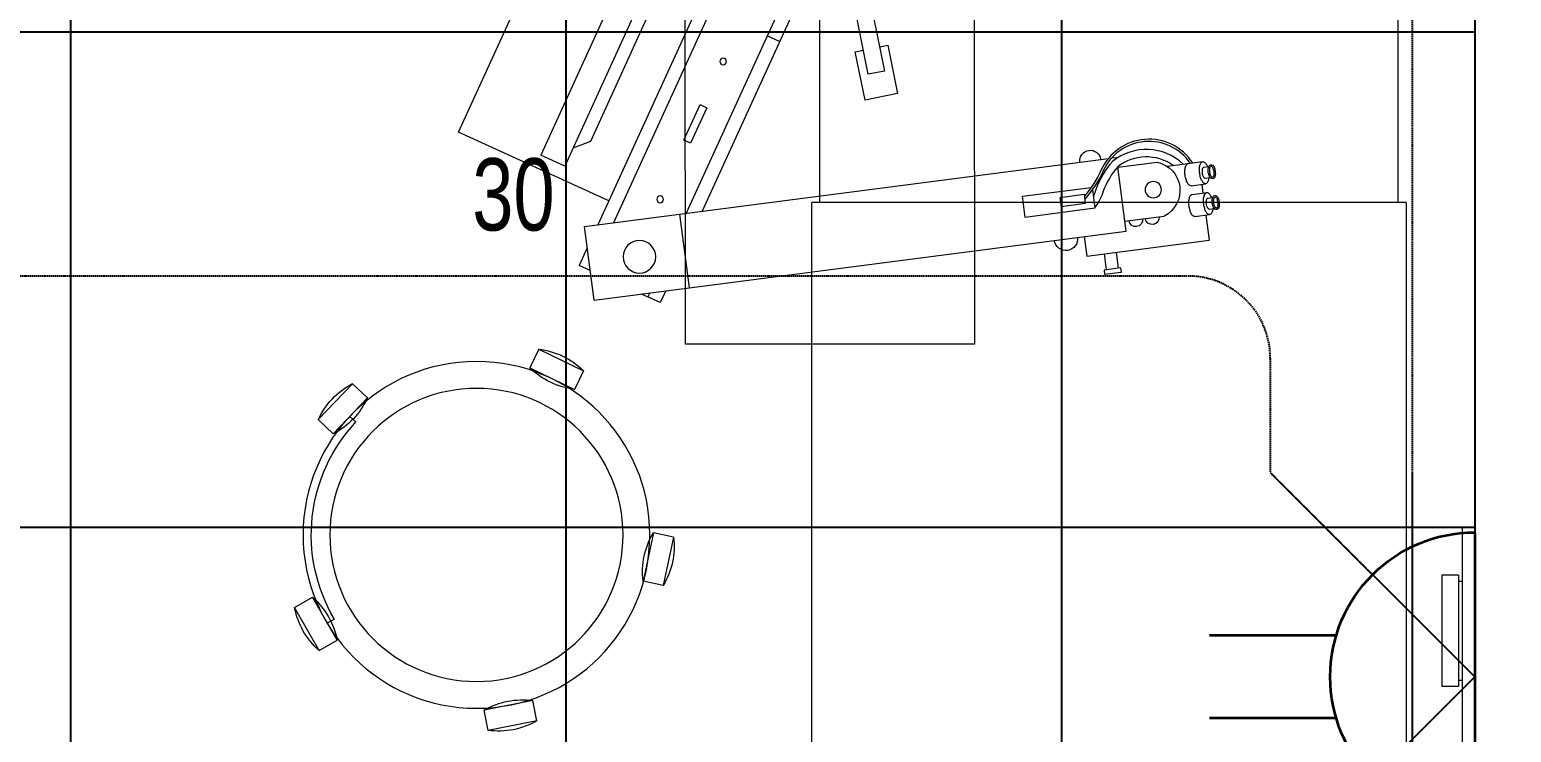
# Model space of a CAD drawing. Extents: x -12260 to 57327, y -29287 to 19916.
# Drawn here: x 27626 to 29420, y -5859 to -5007 of the extents above; entities that cross this region are included whole.
import ezdxf
from ezdxf.enums import TextEntityAlignment as Align

# ---------------------------------------------------------------- set-up
doc = ezdxf.new("R2010")
doc.units = 0
doc.header["$LTSCALE"] = 0.25
for name, pattern in [('01-First Floor-FUR$0$HIDDEN', [9.525, 6.35, -3.175]), ('DASHDOT', [25.4, 12.7, -6.35, 0, -6.35]), ('HIDDEN', [9.525, 6.35, -3.175])]:
    doc.linetypes.add(name, pattern=pattern)
for name, color, linetype, lineweight in [('01-First Floor-FUR$0$72_EGR_EQP_TAG', 142, 'Continuous', 5), ('01-First Floor-FUR$0$LOADING', 253, 'Continuous', 5), ('01-First Floor-FUR$0$Walls', 251, 'Continuous', 5), ('E-LITE-CLNG-CNDT', 6, 'DASHDOT', 35), ('E-LITE-EXIT-NUMB', 6, 'Continuous', 25), ('E-POWR-FLOR-CNDT', 6, 'HIDDEN', 25), ('E-POWR-WALL @ 100', 4, 'Continuous', 35)]:
    doc.layers.add(name, color=color, linetype=linetype, lineweight=lineweight)
doc.layers.add('01-First Floor-FUR$0$FALSE CEILING', color=251, linetype='Continuous')
doc.styles.add('01-First Floor-FUR$0$X3G_ENTITY_257CFD', font='swisscl.ttf', dxfattribs={"height": 200})
doc.styles.add('DC_SIMPLEX', font='SIMPLEX.shx', dxfattribs={"width": 0.7})

# ---------------------------------------------------------------- blocks, each defined once
blk = doc.blocks.new('01-First Floor-FUR$0$ME19011A-P')
for p, q in [((-0.425, 0), (0.425, 0)), ((-0.425, 0), (-0.425, -0.015)), ((0.425, 0), (0.425, -0.015)), ((-0.425, -0.015), (0.425, -0.015)), ((-0.36, -0.015), (-0.36, -0.0198)), ((-0.24, -0.015), (-0.24, -0.0198)), ((-0.15, -0.015), (-0.15, -0.04)), ((0, -0.015), (0, -0.04)), ((0.1, -0.015), (0.1, -0.045)), ((0.2, -0.045), (0.2, -0.015)), ((0.2818, -0.015), (0.2484, -0.015)), ((0.2484, -0.0243), (0.2484, -0.015)), ((0.2818, -0.0243), (0.2818, -0.015)), ((0.3211, -0.015), (0.2877, -0.015)), ((0.2877, -0.015), (0.2877, -0.0531)), ((0.3211, -0.0531), (0.3211, -0.015)), ((0.3623, -0.015), (0.3289, -0.015)), ((0.3289, -0.015), (0.3289, -0.0531)), ((0.3623, -0.0531), (0.3623, -0.015)), ((0.3682, -0.0243), (0.3682, -0.015)), ((0.3682, -0.015), (0.4016, -0.015)), ((0.4016, -0.0243), (0.4016, -0.015)), ((-0.3675, -0.0198), (-0.2325, -0.0198)), ((-0.3675, -0.0198), (-0.3675, -0.0399)), ((-0.2325, -0.0198), (-0.2325, -0.0399)), ((-0.15, -0.025), (0, -0.025)), ((-0.0402, -0.0312), (-0.0496, -0.0337)), ((-0.0376, -0.0409), (-0.0402, -0.0312)), ((0.1, -0.035), (0.2, -0.035)), ((0.2818, -0.0243), (0.2484, -0.0243)), ((0.3211, -0.0243), (0.2877, -0.0243)), ((0.3623, -0.0243), (0.3289, -0.0243)), ((0.3682, -0.0243), (0.4016, -0.0243)), ((-0.3675, -0.0399), (-0.2325, -0.0399)), ((-0.15, -0.04), (-0.1187, -0.04)), ((-0.0887, -0.04), (-0.0637, -0.04)), ((-0.0606, -0.0371), (-0.0787, -0.0432)), ((-0.0787, -0.0432), (-0.077, -0.0497)), ((-0.0582, -0.046), (-0.077, -0.0497)), ((-0.047, -0.0434), (-0.0376, -0.0409)), ((-0.0379, -0.04), (0, -0.04)), ((0.1, -0.045), (0.2, -0.045)), ((0.2877, -0.0531), (0.3211, -0.0531)), ((0.3289, -0.0531), (0.3623, -0.0531))]:
    blk.add_line(p, q)
at = {"color": 8, "const_width": 0.000601}
for points in [[(0.3044, -0.0531, -0.184574), (0.2977, -0.0636, -1.44364), (0.2961, -0.0581, -0.837915), (0.2969, -0.0664, -0.30536), (0.2839, -0.062, -1.584726), (0.2894, -0.0609, -0.253153), (0.2827, -0.0684, -0.874198), (0.2775, -0.0585, -0.915253), (0.2791, -0.0658, -0.223821), (0.2683, -0.0644, -1.703343), (0.272, -0.0597, -0.588962), (0.2621, -0.068, -0.717795), (0.2625, -0.0581, -0.983104), (0.2645, -0.0644, -0.326362), (0.2534, -0.0609, -0.758716), (0.2609, -0.0514, -0.906186), (0.2593, -0.0565, -0.189488), (0.2526, -0.0522, -0.7948), (0.2613, -0.0423, -1.223996), (0.2574, -0.047, -0.072149), (0.2534, -0.0403, -0.645886), (0.2609, -0.0324, -1.366917), (0.2574, -0.0371, -0.078415), (0.2542, -0.0308, -0.723006), (0.2613, -0.0256, -1.105484), (0.2582, -0.0292, -0.221197), (0.2566, -0.0243, -0.221197)], [(0.3456, -0.0531, 0.184574), (0.3523, -0.0636, 1.44364), (0.3539, -0.0581, 0.837915), (0.3531, -0.0664, 0.30536), (0.3661, -0.062, 1.584726), (0.3606, -0.0609, 0.253153), (0.3673, -0.0684, 0.874198), (0.3725, -0.0585, 0.915253), (0.3709, -0.0658, 0.223821), (0.3817, -0.0644, 1.703343), (0.378, -0.0597, 0.588962), (0.3879, -0.068, 0.717795), (0.3875, -0.0581, 0.983104), (0.3855, -0.0644, 0.326362), (0.3966, -0.0609, 0.758716), (0.3891, -0.0514, 0.906186), (0.3907, -0.0565, 0.189488), (0.3974, -0.0522, 0.7948), (0.3887, -0.0423, 1.223996), (0.3926, -0.047, 0.072149), (0.3966, -0.0403, 0.645886), (0.3891, -0.0324, 1.366917), (0.3926, -0.0371, 0.078415), (0.3958, -0.0308, 0.723006), (0.3887, -0.0256, 1.105484), (0.3918, -0.0292, 0.221197), (0.3934, -0.0243, 0.221197)]]:
    blk.add_lwpolyline(points, format="xyb", dxfattribs=at)
blk.add_lwpolyline([(-0.1187, -0.0482), (-0.0887, -0.0482), (-0.0887, -0.0382), (-0.1187, -0.0382)], close=True)
blk.add_circle((-0.0537, -0.04), 0.0075)
for centre, radius, start, end in [((-0.1037, -0.04), 0.01, 10.4593, 169.5407), ((-0.1037, -0.04), 0.0075, 14.0075, 165.9925), ((-0.0537, -0.04), 0.01, 45, 180)]:
    blk.add_arc(centre, radius, start, end)
blk = doc.blocks.new('01-First Floor-FUR$0$M.44.57.64')
at = {"layer": '01-First Floor-FUR$0$LOADING', "xscale": 1000.000000000002, "yscale": 1000.000000000002, "zscale": 1000.000000000002, "rotation": 225.9999036123427}
blk.add_blockref('01-First Floor-FUR$0$ME19011A-P', (-80806.9, 16720.7), dxfattribs=at)
blk = doc.blocks.new('01-First Floor-FUR$0$HF10037B-P')
at = {"layer": '01-First Floor-FUR$0$LOADING'}
for p, q in [((0.2459, 0.134), (0.1859, 0.134)), ((0.1859, 0.134), (0.1859, 0.109)), ((0.2459, 0.134), (0.2459, 0.109)), ((0.2459, 0.109), (0.1859, 0.109)), ((0, 0), (-0.0142, -0.0583)), ((0, 0), (0.0243, -0.0059)), ((0.0243, -0.0059), (0.01, -0.0642)), ((0.4071, -0.0094), (0.431, -0.0018)), ((0.4071, -0.0094), (0.4255, -0.0665)), ((0.431, -0.0018), (0.4493, -0.0589)), ((0.4069, -0.0417), (0.4165, -0.0387)), ((-0.0142, -0.0583), (0.01, -0.0642)), ((0.4255, -0.0665), (0.4493, -0.0589)), ((0.0524, -0.2725), (0.0674, -0.2525)), ((0.0674, -0.2525), (0.1154, -0.2885)), ((0.3125, -0.2897), (0.362, -0.2558)), ((0.3267, -0.268), (0.3323, -0.2763)), ((0.3761, -0.2764), (0.362, -0.2558)), ((0.0524, -0.2725), (0.1004, -0.3085)), ((0.3266, -0.3103), (0.3761, -0.2764)), ((0.1004, -0.3085), (0.1154, -0.2885)), ((0.3266, -0.3103), (0.3125, -0.2897))]:
    blk.add_line(p, q, dxfattribs=at)
for radius in [0.21, 0.1775]:
    blk.add_circle((0.2161, -0.1014), radius, dxfattribs=at)
for centre, radius, start, end in [((0.2159, 0.0465), 0.0925, 71.0754, 108.9246), ((0.2159, 0.1965), 0.0925, 251.0754, 288.9246), ((0.0779, -0.0499), 0.0925, 147.3419, 185.1912), ((-0.0678, -0.0143), 0.0925, 327.3419, 5.1912), ((0.4996, -0.0113), 0.0925, 178.8412, 216.6904), ((0.3568, -0.057), 0.0925, 358.8412, 36.6904), ((0.2161, -0.1014), 0.2, 303.6037, 17.3657), ((0.0389, -0.3404), 0.0925, 34.1875, 72.0368), ((0.3867, -0.3449), 0.0925, 105.5121, 143.3614), ((0.1289, -0.2205), 0.0925, 214.1875, 252.0368), ((0.3019, -0.2212), 0.0925, 285.5121, 323.3614)]:
    blk.add_arc(centre, radius, start, end, dxfattribs=at)
blk = doc.blocks.new('01-First Floor-FUR$0$HF13902-P')
at = {"color": 8, "linetype": '01-First Floor-FUR$0$HIDDEN'}
for p, q in [((-0.35, -0.6824), (-0.35, -1.1124)), ((0.35, -0.6824), (0.35, -1.1124))]:
    blk.add_line(p, q, dxfattribs=at)
at = {"linetype": 'Continuous'}
for points in [[(0.36, -0.5224), (0.36, -0.5224), (0.36, -0.5224), (0.36, -0.5224), (0.36, -0.5224), (0.36, -0.5224), (0.36, -0.5224), (0.36, -0.5224), (0.36, -0.5224), (0.36, -0.5224), (0.36, -0.5224), (0.36, -0.5224), (0.36, -0.5224), (0.36, -0.5224), (0.36, -0.5224), (0.36, -0.5224), (0.36, -0.5224), (0.36, -0.5224), (0.36, -0.5224), (0.36, -0.5224), (0.36, -0.5224), (0.36, -0.5224), (0.36, -0.5224), (0.36, -0.5224), (0.36, -0.5224), (0.36, -0.5224), (0.36, -0.5224), (0.36, -0.5224), (0.36, -0.5224), (0.36, -0.5224), (0.36, -0.5224), (0.36, -0.5224), (0.36, -0.5224), (0.36, -0.5224), (0.36, -0.5224), (0.36, -0.5224), (0.36, -0.5224), (0.36, -0.5224), (0.36, -0.5224), (0.36, -0.5224), (0.36, -0.5224), (0.36, -0.5224), (0.36, -0.5224), (0.36, -0.5224), (0.36, -0.5224), (0.36, -0.5224), (0.36, -0.5224), (0.36, -0.5224), (0.36, -0.5224), (0.36, -0.5224), (0.36, -0.5224), (0.36, -0.5224), (0.36, -0.5224), (0.36, -0.5224), (0.36, -0.5224), (0.36, -0.5224), (0.36, -0.5224), (0.36, -0.5224), (0.36, -0.5224), (0.36, -0.5224), (0.36, -0.5224), (0.36, -0.5224), (0.36, -0.5224), (0.36, -0.5224), (0.36, -0.5224), (0.36, -0.5224), (0.36, -0.5224), (0.36, -0.5224), (0.36, -0.5224), (0.36, -0.5224), (0.36, -0.5224), (0.36, -0.5224), (0.36, -0.5224), (0.36, -0.5224), (0.36, -0.5224), (0.36, -0.5224), (0.36, -0.5224), (0.36, -0.5224), (0.36, -0.5224), (0.36, -0.5224), (0.36, -0.5224), (0.36, -0.5224), (0.36, -0.5224), (0.36, -0.5224), (0.36, -0.5224), (0.36, -0.5224), (0.36, -0.5224), (0.36, -0.5224), (0.36, -0.5224), (0.36, -0.5224), (0.36, -0.5224), (0.36, -0.5224), (0.36, -0.5224), (0.36, -0.5224), (0.36, -0.5224), (0.36, -0.5224), (0.36, -0.5224), (0.36, -0.5224), (0.36, -0.5224), (0.36, -0.5224), (0.36, -0.5224), (0.36, -0.5224), (0.36, -0.5224), (0.36, -0.5224), (0.36, -0.5224), (0.36, -0.5224), (0.36, -0.5224), (0.36, -0.5224), (0.36, -0.5224), (0.36, -0.5224), (0.36, -0.5224), (0.36, -0.5224), (0.36, -0.5224), (0.36, -0.5224), (0.36, -0.5224), (0.36, -0.5224), (0.36, -0.5224), (0.36, -0.5224), (0.36, -0.5224), (0.36, -0.5224), (0.36, -0.5224), (0.36, -0.5224), (0.36, -0.5224), (0.36, -0.5224), (0.36, -0.5224), (0.36, -0.5224), (0.36, -0.5224), (0.36, -0.5224), (0.36, -0.5224), (0.36, -0.5224), (0.36, -0.5224), (0.36, -0.5224), (0.36, -0.5224), (0.36, -0.5224), (0.36, -0.5224), (0.36, -0.5224), (0.36, -0.5224), (0.36, -0.5224), (0.36, -0.5224), (0.36, -0.5224), (0.36, -0.5224), (0.36, -0.5224), (0.36, -0.5224), (0.36, -0.5224), (0.36, -0.5224), (0.36, -0.5224), (0.36, -0.5224), (0.36, -0.5224), (0.36, -0.5224), (0.36, -0.5224), (0.36, -0.5224), (0.36, -0.5224), (0.36, -0.5224), (0.36, -0.5224), (0.36, -0.5224), (0.36, -0.5224), (0.36, -0.5224), (0.36, -0.5224), (0.36, -0.5224), (0.36, -0.5224), (0.36, -0.5224), (0.36, -0.5224), (0.36, -0.5224), (0.36, -0.5224), (0.36, -0.5224), (0.36, -0.5224), (0.36, -0.5224), (0.36, -0.5224), (0.36, -0.5224), (0.36, -0.5224), (0.36, -0.5224), (0.36, -0.5224), (0.36, -0.5224), (0.36, -0.5224), (0.36, -0.5224), (0.36, -0.5224), (0.36, -0.5224), (0.36, -0.5224), (0.36, -0.5224), (0.36, -0.5224), (0.36, -0.5224), (0.36, -0.5224), (0.36, -0.5224), (0.36, -0.5224), (0.36, -0.5224), (0.36, -0.5224), (0.36, -0.5224), (0.36, -0.5224), (0.36, -0.5224), (0.36, -0.5224), (0.36, -0.5224), (0.36, -0.5224), (0.36, -0.5224), (0.36, -0.5224), (0.36, -0.5224), (0.36, -0.5224), (0.36, -0.5224), (0.36, -0.5224), (0.36, -0.5224), (0.36, -0.5224), (0.36, -0.5224), (0.36, -0.5224), (0.36, -0.5224), (0.36, -0.5224), (0.36, -0.5224), (0.36, -0.5224), (0.36, -0.5224), (0.36, -0.5224), (0.36, -0.5224), (0.36, -0.5224), (0.36, -0.5224), (0.36, -0.5224), (0.36, -0.5224), (0.36, -0.5224), (0.36, -0.5224), (0.36, -0.5224), (0.36, -0.5224), (0.36, -0.5224), (0.36, -0.5224)], [(0.36, -0.5224), (0.36, -0.5224), (0.36, -0.5224), (0.36, -0.5224), (0.36, -0.5224), (0.36, -0.5224), (0.36, -0.5224), (0.36, -0.5224), (0.36, -0.5224), (0.36, -0.5224), (0.36, -0.5224), (0.36, -0.5224), (0.36, -0.5224), (0.36, -0.5224), (0.36, -0.5224), (0.36, -0.5224), (0.36, -0.5224), (0.36, -0.5224), (0.36, -0.5224), (0.36, -0.5224), (0.36, -0.5224), (0.36, -0.5224), (0.36, -0.5224), (0.36, -0.5224), (0.36, -0.5224), (0.36, -0.5224), (0.36, -0.5224), (0.36, -0.5224), (0.36, -0.5224), (0.36, -0.5224), (0.36, -0.5224), (0.36, -0.5224), (0.36, -0.5224), (0.36, -0.5224), (0.36, -0.5224), (0.36, -0.5224), (0.36, -0.5224), (0.36, -0.5224), (0.36, -0.5224), (0.36, -0.5224), (0.36, -0.5224), (0.36, -0.5224), (0.36, -0.5224), (0.36, -0.5224), (0.36, -0.5224), (0.36, -0.5224), (0.36, -0.5224), (0.36, -0.5224), (0.36, -0.5224), (0.36, -0.5224), (0.36, -0.5224), (0.36, -0.5224), (0.36, -0.5224), (0.36, -0.5224), (0.36, -0.5224), (0.36, -0.5224), (0.36, -0.5224), (0.36, -0.5224), (0.36, -0.5224), (0.36, -0.5224), (0.36, -0.5224), (0.36, -0.5224), (0.36, -0.5224), (0.36, -0.5224), (0.36, -0.5224), (0.36, -0.5224), (0.36, -0.5224), (0.36, -0.5224), (0.36, -0.5224), (0.36, -0.5224), (0.36, -0.5224), (0.36, -0.5224), (0.36, -0.5224), (0.36, -0.5224), (0.36, -0.5224), (0.36, -0.5224), (0.36, -0.5224), (0.36, -0.5224), (0.36, -0.5224), (0.36, -0.5224), (0.36, -0.5224), (0.36, -0.5224), (0.36, -0.5224), (0.36, -0.5224), (0.36, -0.5224), (0.36, -0.5224), (0.36, -0.5224), (0.36, -0.5224), (0.36, -0.5224), (0.36, -0.5224), (0.36, -0.5224), (0.36, -0.5224), (0.36, -0.5224), (0.36, -0.5224), (0.36, -0.5224), (0.36, -0.5224), (0.36, -0.5224), (0.36, -0.5224), (0.36, -0.5224), (0.36, -0.5224), (0.36, -0.5224), (0.36, -0.5224), (0.36, -0.5224), (0.36, -0.5224), (0.36, -0.5224), (0.36, -0.5224), (0.36, -0.5224), (0.36, -0.5224), (0.36, -0.5224), (0.36, -0.5224), (0.36, -0.5224), (0.36, -0.5224), (0.36, -0.5224), (0.36, -0.5224), (0.36, -0.5224), (0.36, -0.5224), (0.36, -0.5224), (0.36, -0.5224), (0.36, -0.5224), (0.36, -0.5224), (0.36, -0.5224), (0.36, -0.5224), (0.36, -0.5224), (0.36, -0.5224), (0.36, -0.5224), (0.36, -0.5224), (0.36, -0.5224), (0.36, -0.5224), (0.36, -0.5224), (0.36, -0.5224), (0.36, -0.5224), (0.36, -0.5224), (0.36, -0.5224), (0.36, -0.5224), (0.36, -0.5224), (0.36, -0.5224), (0.36, -0.5224), (0.36, -0.5224), (0.36, -0.5224), (0.36, -0.5224), (0.36, -0.5224), (0.36, -0.5224), (0.36, -0.5224), (0.36, -0.5224), (0.36, -0.5224), (0.36, -0.5224), (0.36, -0.5224), (0.36, -0.5224), (0.36, -0.5224), (0.36, -0.5224), (0.36, -0.5224), (0.36, -0.5224), (0.36, -0.5224), (0.36, -0.5224), (0.36, -0.5224), (0.36, -0.5224), (0.36, -0.5224), (0.36, -0.5224), (0.36, -0.5224), (0.36, -0.5224), (0.36, -0.5224), (0.36, -0.5224), (0.36, -0.5224), (0.36, -0.5224), (0.36, -0.5224), (0.36, -0.5224), (0.36, -0.5224), (0.36, -0.5224), (0.36, -0.5224), (0.36, -0.5224), (0.36, -0.5224), (0.36, -0.5224), (0.36, -0.5224), (0.36, -0.5224), (0.36, -0.5224), (0.36, -0.5224), (0.36, -0.5224), (0.36, -0.5224), (0.36, -0.5224), (0.36, -0.5224), (0.36, -0.5224), (0.36, -0.5224), (0.36, -0.5224), (0.36, -0.5224), (0.36, -0.5224), (0.36, -0.5224), (0.36, -0.5224), (0.36, -0.5224), (0.36, -0.5224), (0.36, -0.5224), (0.36, -0.5224), (0.36, -0.5224), (0.36, -0.5224), (0.36, -0.5224), (0.36, -0.5224), (0.36, -0.5224), (0.36, -0.5224), (0.36, -0.5224), (0.36, -0.5224), (0.36, -0.5224), (0.36, -0.5224), (0.36, -0.5224), (0.36, -0.5224), (0.36, -0.5224), (0.36, -0.5224), (0.36, -0.5224), (0.36, -0.5224), (0.36, -0.5224), (0.36, -0.5224), (0.36, -0.5224), (0.36, -0.5224), (0.36, -0.5224), (0.36, -0.5224), (0.36, -0.5224)], [(0.36, -0.5224), (0.36, -0.5224), (0.36, -0.5224), (0.36, -0.5224), (0.36, -0.5224), (0.36, -0.5224), (0.36, -0.5224), (0.36, -0.5224), (0.36, -0.5224), (0.36, -0.5224), (0.36, -0.5224), (0.36, -0.5224), (0.36, -0.5224), (0.36, -0.5224), (0.36, -0.5224), (0.36, -0.5224), (0.36, -0.5224), (0.36, -0.5224), (0.36, -0.5224), (0.36, -0.5224), (0.36, -0.5224), (0.36, -0.5224), (0.36, -0.5224), (0.36, -0.5224), (0.36, -0.5224), (0.36, -0.5224), (0.36, -0.5224), (0.36, -0.5224), (0.36, -0.5224), (0.36, -0.5224), (0.36, -0.5224), (0.36, -0.5224), (0.36, -0.5224), (0.36, -0.5224), (0.36, -0.5224), (0.36, -0.5224), (0.36, -0.5224), (0.36, -0.5224), (0.36, -0.5224), (0.36, -0.5224), (0.36, -0.5224), (0.36, -0.5224), (0.36, -0.5224), (0.36, -0.5224), (0.36, -0.5224), (0.36, -0.5224), (0.36, -0.5224), (0.36, -0.5224), (0.36, -0.5224), (0.36, -0.5224), (0.36, -0.5224), (0.36, -0.5224), (0.36, -0.5224), (0.36, -0.5224), (0.36, -0.5224), (0.36, -0.5224), (0.36, -0.5224), (0.36, -0.5224), (0.36, -0.5224), (0.36, -0.5224), (0.36, -0.5224), (0.36, -0.5224), (0.36, -0.5224), (0.36, -0.5224), (0.36, -0.5224), (0.36, -0.5224), (0.36, -0.5224), (0.36, -0.5224), (0.36, -0.5224), (0.36, -0.5224), (0.36, -0.5224), (0.36, -0.5224), (0.36, -0.5224), (0.36, -0.5224), (0.36, -0.5224), (0.36, -0.5224), (0.36, -0.5224), (0.36, -0.5224), (0.36, -0.5224), (0.36, -0.5224), (0.36, -0.5224), (0.36, -0.5224), (0.36, -0.5224), (0.36, -0.5224), (0.36, -0.5224), (0.36, -0.5224), (0.36, -0.5224), (0.36, -0.5224), (0.36, -0.5224), (0.36, -0.5224), (0.36, -0.5224), (0.36, -0.5224), (0.36, -0.5224), (0.36, -0.5224), (0.36, -0.5224), (0.36, -0.5224), (0.36, -0.5224), (0.36, -0.5224), (0.36, -0.5224), (0.36, -0.5224), (0.36, -0.5224), (0.36, -0.5224), (0.36, -0.5224), (0.36, -0.5224), (0.36, -0.5224), (0.36, -0.5224), (0.36, -0.5224), (0.36, -0.5224), (0.36, -0.5224), (0.36, -0.5224), (0.36, -0.5224), (0.36, -0.5224), (0.36, -0.5224), (0.36, -0.5224), (0.36, -0.5224), (0.36, -0.5224), (0.36, -0.5224), (0.36, -0.5224), (0.36, -0.5224), (0.36, -0.5224), (0.36, -0.5224), (0.36, -0.5224), (0.36, -0.5224), (0.36, -0.5224), (0.36, -0.5224), (0.36, -0.5224), (0.36, -0.5224), (0.36, -0.5224), (0.36, -0.5224), (0.36, -0.5224), (0.36, -0.5224), (0.36, -0.5224), (0.36, -0.5224), (0.36, -0.5224), (0.36, -0.5224), (0.36, -0.5224), (0.36, -0.5224), (0.36, -0.5224), (0.36, -0.5224), (0.36, -0.5224), (0.36, -0.5224), (0.36, -0.5224), (0.36, -0.5224), (0.36, -0.5224), (0.36, -0.5224), (0.36, -0.5224), (0.36, -0.5224), (0.36, -0.5224), (0.36, -0.5224), (0.36, -0.5224), (0.36, -0.5224), (0.36, -0.5224), (0.36, -0.5224), (0.36, -0.5224), (0.36, -0.5224), (0.36, -0.5224), (0.36, -0.5224), (0.36, -0.5224), (0.36, -0.5224), (0.36, -0.5224), (0.36, -0.5224), (0.36, -0.5224), (0.36, -0.5224), (0.36, -0.5224), (0.36, -0.5224), (0.36, -0.5224), (0.36, -0.5224), (0.36, -0.5224), (0.36, -0.5224), (0.36, -0.5224), (0.36, -0.5224), (0.36, -0.5224), (0.36, -0.5224), (0.36, -0.5224), (0.36, -0.5224), (0.36, -0.5224), (0.36, -0.5224), (0.36, -0.5224), (0.36, -0.5224), (0.36, -0.5224), (0.36, -0.5224), (0.36, -0.5224), (0.36, -0.5224), (0.36, -0.5224), (0.36, -0.5224), (0.36, -0.5224), (0.36, -0.5224), (0.36, -0.5224), (0.36, -0.5224), (0.36, -0.5224), (0.36, -0.5224), (0.36, -0.5224), (0.36, -0.5224), (0.36, -0.5224), (0.36, -0.5224), (0.36, -0.5224), (0.36, -0.5224), (0.36, -0.5224), (0.36, -0.5224), (0.36, -0.5224), (0.36, -0.5224), (0.36, -0.5224), (0.36, -0.5224), (0.36, -0.5224), (0.36, -0.5224), (0.36, -0.5224), (0.36, -0.5224), (0.36, -0.5224), (0.36, -0.5224), (0.36, -0.5224), (0.36, -0.5224), (0.36, -0.5224), (0.36, -0.5224), (0.36, -0.5224), (0.36, -0.5224), (0.36, -0.5224), (0.36, -0.5224), (0.36, -0.5224), (0.36, -0.5224), (0.36, -0.5224), (0.36, -0.5224), (0.36, -0.5224), (0.36, -0.5224), (0.36, -0.5224), (0.36, -0.5224), (0.36, -0.5224), (0.36, -0.5224), (0.36, -0.5224), (0.36, -0.5224), (0.36, -0.5224), (0.36, -0.5224), (0.36, -0.5224), (0.36, -0.5224), (0.36, -0.5224), (0.36, -0.5224), (0.36, -0.5224), (0.36, -0.5224), (0.36, -0.5224), (0.36, -0.5224), (0.36, -0.5224), (0.36, -0.5224), (0.36, -0.5224), (0.36, -0.5224), (0.36, -0.5224), (0.36, -0.5224), (0.36, -0.5224), (0.36, -0.5224), (0.36, -0.5224), (0.36, -0.5224), (0.36, -0.5224), (0.36, -0.5224), (0.36, -0.5224), (0.36, -0.5224), (0.36, -0.5224), (0.36, -0.5224), (0.36, -0.5224), (0.36, -0.5224), (0.36, -0.5224), (0.36, -0.5224), (0.36, -0.5224), (0.36, -0.5224), (0.36, -0.5224), (0.36, -0.5224), (0.36, -0.5224), (0.36, -0.5224), (0.36, -0.5224), (0.36, -0.5224), (0.36, -0.5224), (0.36, -0.5224), (0.36, -0.5224), (0.36, -0.5224), (0.36, -0.5224), (0.36, -0.5224), (0.36, -0.5224), (0.36, -0.5224), (0.36, -0.5224), (0.36, -0.5224)]]:
    blk.add_lwpolyline(points, close=True, dxfattribs=at)
for points in [[(0.36, -0.5224), (0.36, -0.5224), (0.36, -0.5224), (0.36, -0.5224), (0.36, -0.5224), (0.36, -0.5224), (0.36, -0.5224), (0.36, -0.5224)], [(0.36, -0.5224), (0.36, -0.5224), (0.36, -0.5224), (0.36, -0.5224), (0.36, -0.5224), (0.36, -0.5224), (0.36, -0.5224), (0.36, -0.5224), (0.36, -0.5224), (0.36, -0.5224), (0.36, -0.5224), (0.36, -0.5224), (0.36, -0.5224), (0.36, -0.5224), (0.36, -0.5224), (0.36, -0.5224), (0.36, -0.5224), (0.36, -0.5224), (0.36, -0.5224), (0.36, -0.5224), (0.36, -0.5224), (0.36, -0.5224), (0.36, -0.5224), (0.36, -0.5224), (0.36, -0.5224), (0.36, -0.5224), (0.36, -0.5224), (0.36, -0.5224), (0.36, -0.5224), (0.36, -0.5224), (0.36, -0.5224), (0.36, -0.5224), (0.36, -0.5224), (0.36, -0.5224), (0.36, -0.5224), (0.36, -0.5224), (0.36, -0.5224), (0.36, -0.5224), (0.36, -0.5224), (0.36, -0.5224), (0.36, -0.5224), (0.36, -0.5224), (0.36, -0.5224), (0.36, -0.5224), (0.36, -0.5224), (0.36, -0.5224), (0.36, -0.5224), (0.36, -0.5224), (0.36, -0.5224), (0.36, -0.5224), (0.36, -0.5224), (0.36, -0.5224), (0.36, -0.5224), (0.36, -0.5224), (0.36, -0.5224), (0.36, -0.5224), (0.36, -0.5224), (0.36, -0.5224), (0.36, -0.5224), (0.36, -0.5224), (0.36, -0.5224), (0.36, -0.5224), (0.36, -0.5224), (0.36, -0.5224), (0.36, -0.5224), (0.36, -0.5224), (0.36, -0.5224), (0.36, -0.5224), (0.36, -0.5224), (0.36, -0.5224), (0.36, -0.5224), (0.36, -0.5224), (0.36, -0.5224), (0.36, -0.5224), (0.36, -0.5224), (0.36, -0.5224), (0.36, -0.5224), (0.36, -0.5224), (0.36, -0.5224), (0.36, -0.5224), (0.36, -0.5224), (0.36, -0.5224), (0.36, -0.5224), (0.36, -0.5224), (0.36, -0.5224), (0.36, -0.5224), (0.36, -0.5224), (0.36, -0.5224), (0.36, -0.5224), (0.36, -0.5224), (0.36, -0.5224), (0.36, -0.5224), (0.36, -0.5224), (0.36, -0.5224), (0.36, -0.5224), (0.36, -0.5224), (0.36, -0.5224), (0.36, -0.5224), (0.36, -0.5224), (0.36, -0.5224), (0.36, -0.5224), (0.36, -0.5224), (0.36, -0.5224), (0.36, -0.5224), (0.36, -0.5224), (0.36, -0.5224), (0.36, -0.5224), (0.36, -0.5224), (0.36, -0.5224), (0.36, -0.5224), (0.36, -0.5224)], [(0.36, -0.5224), (0.36, -0.5224), (0.36, -0.5224), (0.36, -0.5224), (0.36, -0.5224), (0.36, -0.5224), (0.36, -0.5224), (0.36, -0.5224), (0.36, -0.5224), (0.36, -0.5224), (0.36, -0.5224), (0.36, -0.5224), (0.36, -0.5224), (0.36, -0.5224), (0.36, -0.5224), (0.36, -0.5224), (0.36, -0.5224)], [(0.36, -0.5224), (0.36, -0.5224), (0.36, -0.5224), (0.36, -0.5224), (0.36, -0.5224), (0.36, -0.5224), (0.36, -0.5224)], [(0.36, -0.5224), (0.36, -0.5224), (0.36, -0.5224), (0.36, -0.5224), (0.36, -0.5224), (0.36, -0.5224), (0.36, -0.5224), (0.36, -0.5224), (0.36, -0.5224), (0.36, -0.5224), (0.36, -0.5224), (0.36, -0.5224)], [(0.36, -0.5224), (0.36, -0.5224), (0.36, -0.5224), (0.36, -0.5224), (0.36, -0.5224), (0.36, -0.5224), (0.36, -0.5224), (0.36, -0.5224), (0.36, -0.5224), (0.36, -0.5224), (0.36, -0.5224), (0.36, -0.5224), (0.36, -0.5224), (0.36, -0.5224), (0.36, -0.5224), (0.36, -0.5224), (0.36, -0.5224), (0.36, -0.5224), (0.36, -0.5224), (0.36, -0.5224), (0.36, -0.5224), (0.36, -0.5224), (0.36, -0.5224), (0.36, -0.5224), (0.36, -0.5224), (0.36, -0.5224), (0.36, -0.5224), (0.36, -0.5224), (0.36, -0.5224), (0.36, -0.5224), (0.36, -0.5224), (0.36, -0.5224), (0.36, -0.5224), (0.36, -0.5224), (0.36, -0.5224), (0.36, -0.5224), (0.36, -0.5224), (0.36, -0.5224), (0.36, -0.5224), (0.36, -0.5224), (0.36, -0.5224), (0.36, -0.5224), (0.36, -0.5224), (0.36, -0.5224), (0.36, -0.5224), (0.36, -0.5224), (0.36, -0.5224), (0.36, -0.5224), (0.36, -0.5224), (0.36, -0.5224), (0.36, -0.5224), (0.36, -0.5224), (0.36, -0.5224), (0.36, -0.5224), (0.36, -0.5224), (0.36, -0.5224), (0.36, -0.5224), (0.36, -0.5224), (0.36, -0.5224), (0.36, -0.5224), (0.36, -0.5224), (0.36, -0.5224), (0.36, -0.5224), (0.36, -0.5224), (0.36, -0.5224), (0.36, -0.5224), (0.36, -0.5224), (0.36, -0.5224), (0.36, -0.5224), (0.36, -0.5224), (0.36, -0.5224), (0.36, -0.5224), (0.36, -0.5224), (0.36, -0.5224), (0.36, -0.5224), (0.36, -0.5224), (0.36, -0.5224), (0.36, -0.5224), (0.36, -0.5224), (0.36, -0.5224), (0.36, -0.5224), (0.36, -0.5224), (0.36, -0.5224), (0.36, -0.5224), (0.36, -0.5224), (0.36, -0.5224), (0.36, -0.5224), (0.36, -0.5224), (0.36, -0.5224)], [(0.36, -0.5224), (0.36, -0.5224), (0.36, -0.5224), (0.36, -0.5224), (0.36, -0.5224), (0.36, -0.5224), (0.36, -0.5224), (0.36, -0.5224), (0.36, -0.5224), (0.36, -0.5224)], [(0.36, -0.5224), (0.36, -0.5224), (0.36, -0.5224), (0.36, -0.5224), (0.36, -0.5224), (0.36, -0.5224), (0.36, -0.5224), (0.36, -0.5224), (0.36, -0.5224), (0.36, -0.5224)], [(0.36, -0.5224), (0.36, -0.5224), (0.36, -0.5224), (0.36, -0.5224), (0.36, -0.5224), (0.36, -0.5224), (0.36, -0.5224), (0.36, -0.5224), (0.36, -0.5224), (0.36, -0.5224), (0.36, -0.5224), (0.36, -0.5224), (0.36, -0.5224), (0.36, -0.5224), (0.36, -0.5224)], [(0.36, -0.5224), (0.36, -0.5224), (0.36, -0.5224), (0.36, -0.5224), (0.36, -0.5224), (0.36, -0.5224), (0.36, -0.5224), (0.36, -0.5224), (0.36, -0.5224), (0.36, -0.5224)], [(0.36, -0.5224), (0.36, -0.5224), (0.36, -0.5224), (0.36, -0.5224), (0.36, -0.5224), (0.36, -0.5224), (0.36, -0.5224)], [(0.36, -0.5224), (0.36, -0.5224), (0.36, -0.5224), (0.36, -0.5224), (0.36, -0.5224), (0.36, -0.5224), (0.36, -0.5224), (0.36, -0.5224), (0.36, -0.5224), (0.36, -0.5224)], [(0.36, -0.5224), (0.36, -0.5224), (0.36, -0.5224), (0.36, -0.5224), (0.36, -0.5224), (0.36, -0.5224), (0.36, -0.5224), (0.36, -0.5224), (0.36, -0.5224), (0.36, -0.5224), (0.36, -0.5224), (0.36, -0.5224), (0.36, -0.5224), (0.36, -0.5224), (0.36, -0.5224), (0.36, -0.5224), (0.36, -0.5224), (0.36, -0.5224)], [(0.36, -0.5224), (0.36, -0.5224), (0.36, -0.5224), (0.36, -0.5224), (0.36, -0.5224), (0.36, -0.5224), (0.36, -0.5224), (0.36, -0.5224), (0.36, -0.5224)]]:
    blk.add_lwpolyline(points, dxfattribs=at)
blk.add_circle((0.36, -0.5224), 0.000000101)
at = {"layer": '01-First Floor-FUR$0$LOADING'}
for p, q in [((-0.36, 0.3161), (-0.36, -0.6824)), ((0.36, -0.6824), (0.36, 0.3161)), ((0.36, -0.6824), (-0.36, -0.6824))]:
    blk.add_line(p, q, dxfattribs=at)
blk = doc.blocks.new('01-First Floor-FUR$0$HF11772-P')
at = {"layer": '01-First Floor-FUR$0$LOADING'}
for p, q in [((0.6, 0.35), (0, 0.35)), ((0, 0.175), (0, 0.35)), ((0.6, 0.175), (0.6, 0.35)), ((0, 0.175), (0, 0)), ((0.6, 0), (0.6, 0.175)), ((0, 0), (0.6, 0))]:
    blk.add_line(p, q, dxfattribs=at)
blk = doc.blocks.new('01-First Floor-FUR$0$ME10960-P')
for p, q in [((-0.3391, 0.5003), (-0.26, 0.6271)), ((-0.2339, 0.6108), (-0.26, 0.6271)), ((-0.2408, 0.5996), (-0.2314, 0.6148)), ((-0.2255, 0.6114), (-0.2222, 0.6167)), ((-0.2179, 0.5854), (-0.2085, 0.6005)), ((-0.2141, 0.6043), (-0.2108, 0.6096)), ((-0.2019, 0.5908), (-0.211, 0.5965)), ((-0.2089, 0.5797), (-0.1994, 0.5948)), ((-0.1935, 0.5915), (-0.1902, 0.5968)), ((-0.1996, 0.5436), (-0.1765, 0.5805)), ((-0.1821, 0.5843), (-0.1788, 0.5896)), ((-0.2813, 0.5246), (-0.2558, 0.5655)), ((-0.3397, 0.5463), (-0.3503, 0.5293)), ((-0.3351, 0.5434), (-0.3458, 0.5264)), ((-0.3351, 0.5434), (-0.3397, 0.5463)), ((-0.3201, 0.5308), (-0.3366, 0.5411)), ((-0.6354, -0.0201), (-0.2915, 0.531)), ((-0.3458, 0.5264), (-0.3503, 0.5293)), ((-0.3278, 0.5184), (-0.3443, 0.5287)), ((-0.2915, 0.531), (-0.225, 0.4895)), ((-0.2254, 0.4897), (-0.1999, 0.5307)), ((-0.3186, 0.4876), (-0.3391, 0.5003)), ((-0.2822, 0.4852), (-0.3272, 0.4131)), ((-0.559, -0.0678), (-0.2204, 0.4749)), ((-0.3054, 0.3995), (-0.2611, 0.4705)), ((-0.2183, 0.4784), (-0.2152, 0.4834)), ((-0.2163, 0.4841), (-0.2152, 0.4834)), ((-0.3272, 0.4131), (-0.3054, 0.3995)), ((0.0832, 0.2884), (0.0522, 0.1931)), ((0.1022, 0.2822), (0.0832, 0.2884)), ((0.0712, 0.1869), (0.1022, 0.2822)), ((-0.2368, 0.1844), (-0.2486, 0.1682)), ((-0.1557, 0.1255), (-0.2368, 0.1844)), ((-0.2486, 0.1682), (-0.1675, 0.1093)), ((-0.5737, 0.0787), (-0.4973, 0.0311)), ((-0.6048, 0.054), (-0.6048, 0.0289)), ((-0.5891, 0.054), (-0.6048, 0.054)), ((0, 0.054), (-0.483, 0.054)), ((-0.2572, 0.054), (-0.2572, 0.0376)), ((-0.1222, 0.054), (-0.1222, 0.0376)), ((-0.5994, 0.0376), (-0.6048, 0.0376)), ((-0.107, 0.0376), (-0.4933, 0.0376)), ((-0.107, 0.0376), (-0.107, -0.0376)), ((-0.3668, 0.0071), (-0.4138, 0.0071)), ((-0.4138, 0.0071), (-0.4138, -0.0017)), ((-0.3663, -0.0017), (-0.3668, 0.0071)), ((-0.1765, 0.0071), (-0.2234, 0.0071)), ((-0.2234, 0.0071), (-0.2234, -0.0017)), ((-0.1759, -0.0017), (-0.1765, 0.0071)), ((-0.1687, 0.0071), (-0.1687, -0.0017)), ((-0.1217, 0.0071), (-0.1687, 0.0071)), ((-0.1212, -0.0017), (-0.1217, 0.0071)), ((0.3, 0.01), (0.1997, 0.01)), ((0.3, -0.01), (0.3, 0.01)), ((-0.4138, -0.0017), (-0.3663, -0.0017)), ((-0.2234, -0.0017), (-0.1759, -0.0017)), ((-0.1687, -0.0017), (-0.1212, -0.0017)), ((0.1997, -0.01), (0.3, -0.01)), ((-0.6354, -0.0201), (-0.559, -0.0678)), ((-0.6048, -0.0392), (-0.6048, -0.054)), ((-0.107, -0.0376), (-0.5402, -0.0376)), ((-0.5811, -0.054), (-0.6048, -0.054)), ((0, -0.054), (-0.5504, -0.054)), ((-0.2184, -0.054), (-0.5184, -0.054)), ((-0.5184, -0.054), (-0.5184, -0.254)), ((-0.2184, -0.254), (-0.2184, -0.054)), ((-0.4624, -0.104), (-0.4784, -0.12)), ((-0.2744, -0.104), (-0.4624, -0.104)), ((-0.2744, -0.104), (-0.2584, -0.12)), ((-0.2344, -0.12), (-0.5024, -0.12)), ((-0.5024, -0.12), (-0.5024, -0.152)), ((-0.2344, -0.152), (-0.2344, -0.12)), ((-0.1675, -0.1093), (-0.2184, -0.1463)), ((-0.2184, -0.171), (-0.1557, -0.1255)), ((-0.2344, -0.152), (-0.5024, -0.152)), ((0.0522, -0.1931), (0.0832, -0.2884)), ((0.1022, -0.2822), (0.0712, -0.1869)), ((-0.5184, -0.254), (-0.2184, -0.254)), ((0.0832, -0.2884), (0.1022, -0.2822))]:
    blk.add_line(p, q)
for points in [[(-0.2314, 0.6148, 0.200732), (-0.2317, 0.6129, 0.097968), (-0.2301, 0.6094, 0.055099), (-0.2273, 0.6063, 0.041925), (-0.2229, 0.603, 0.041925), (-0.218, 0.6004, 0.055099), (-0.2139, 0.5993, 0.097968), (-0.2101, 0.5994, 0.200732), (-0.2085, 0.6005, 0.200732), (-0.2082, 0.6024, 0.097968), (-0.2098, 0.6059, 0.038397), (-0.2117, 0.6081, 0.041925)], [(-0.2231, 0.6153, 0.038397), (-0.226, 0.616, 0.097968), (-0.2298, 0.6159, 0.200732), (-0.2314, 0.6148, 0.200732)], [(-0.2255, 0.6114, 0.218824), (-0.2256, 0.6106, 0.092168), (-0.2248, 0.6089, 0.048864), (-0.2233, 0.6075, 0.036554), (-0.2211, 0.6058, 0.036554), (-0.2186, 0.6045, 0.048864), (-0.2167, 0.6039, 0.092168), (-0.2148, 0.6038, 0.218824), (-0.2141, 0.6043, 0.218824)], [(-0.2408, 0.5996, 0.200732), (-0.2412, 0.5977, 0.097968), (-0.2396, 0.5942, 0.055099), (-0.2367, 0.5911, 0.041925), (-0.2323, 0.5878, 0.041925), (-0.2274, 0.5853, 0.055099), (-0.2234, 0.5841, 0.097968), (-0.2195, 0.5842, 0.200732), (-0.2179, 0.5854, 0.200732)], [(-0.1994, 0.5948, 0.200732), (-0.1997, 0.5929, 0.097968), (-0.1981, 0.5894, 0.055099), (-0.1953, 0.5863, 0.041925), (-0.1909, 0.583, 0.041925), (-0.186, 0.5805, 0.055099), (-0.1819, 0.5793, 0.097968), (-0.1781, 0.5794, 0.200732), (-0.1765, 0.5805, 0.200732), (-0.1762, 0.5824, 0.097968), (-0.1778, 0.5859, 0.038397), (-0.1797, 0.5882, 0.041925)], [(-0.1911, 0.5953, 0.038397), (-0.194, 0.596, 0.097968), (-0.1978, 0.596, 0.200732), (-0.1994, 0.5948, 0.200732)], [(-0.2089, 0.5797, 0.200732), (-0.2092, 0.5778, 0.097968), (-0.2076, 0.5743, 0.055099), (-0.2047, 0.5712, 0.041925), (-0.2003, 0.5679, 0.041925), (-0.1954, 0.5653, 0.055099), (-0.1914, 0.5642, 0.097968), (-0.1875, 0.5643, 0.200732), (-0.186, 0.5654, 0.200732)], [(-0.1935, 0.5915, 0.218824), (-0.1937, 0.5907, 0.092168), (-0.1928, 0.589, 0.048864), (-0.1913, 0.5875, 0.036554), (-0.1891, 0.5859, 0.036554), (-0.1866, 0.5846, 0.048864), (-0.1847, 0.5839, 0.092168), (-0.1828, 0.5839, 0.218824), (-0.1821, 0.5843, 0.218824)], [(-0.1846, 0.5676, -0.585766), (-0.2368, 0.4756, 0.071283), (-0.2771, 0.4694, 0.067056)], [(-0.183, 0.5701, -0.592897), (-0.2368, 0.4729, 0.06702), (-0.2741, 0.4675, 0.148689)], [(-0.1891, 0.5604, -0.375238), (-0.2216, 0.4811, -0.094216), (-0.26, 0.4768, 0.051105), (-0.2696, 0.4773, 0.101879)], [(-0.1956, 0.55, -0.332427), (-0.225, 0.4895, -0.091412), (-0.2591, 0.4858, 0.100344), (-0.2811, 0.4845, 0.100344)]]:
    blk.add_lwpolyline(points, format="xyb")
for points in [[(-0.2078, 0.6109, 0.218824), (-0.2075, 0.6133, 0.092168), (-0.2087, 0.6155, 0.048864), (-0.2104, 0.6172, 0.036554), (-0.2128, 0.619, 0.036554), (-0.2155, 0.6204, 0.048864), (-0.2178, 0.6212, 0.092168), (-0.2204, 0.6213, 0.218824), (-0.2223, 0.62, 0.218824), (-0.2226, 0.6177, 0.092168), (-0.2214, 0.6154, 0.048864), (-0.2197, 0.6137, 0.036554), (-0.2173, 0.6119, 0.036554), (-0.2146, 0.6105, 0.048864), (-0.2123, 0.6097, 0.092168), (-0.2098, 0.6097, 0.218824)], [(-0.2093, 0.6119, 0.218824), (-0.2092, 0.6127, 0.092168), (-0.2101, 0.6144, 0.048864), (-0.2116, 0.6159, 0.036554), (-0.2138, 0.6175, 0.036554), (-0.2162, 0.6188, 0.048864), (-0.2182, 0.6194, 0.092168), (-0.2201, 0.6195, 0.218824), (-0.2208, 0.619, 0.218824), (-0.2209, 0.6182, 0.092168), (-0.22, 0.6166, 0.048864), (-0.2186, 0.6151, 0.036554), (-0.2163, 0.6134, 0.036554), (-0.2139, 0.6121, 0.048864), (-0.2119, 0.6115, 0.092168), (-0.21, 0.6114, 0.218824)], [(-0.1758, 0.591, 0.218824), (-0.1755, 0.5933, 0.092168), (-0.1767, 0.5955, 0.048864), (-0.1784, 0.5973, 0.036554), (-0.1809, 0.5991, 0.036554), (-0.1835, 0.6005, 0.048864), (-0.1858, 0.6012, 0.092168), (-0.1884, 0.6013, 0.218824), (-0.1903, 0.6, 0.218824), (-0.1906, 0.5977, 0.092168), (-0.1894, 0.5955, 0.048864), (-0.1877, 0.5937, 0.036554), (-0.1853, 0.5919, 0.036554), (-0.1826, 0.5905, 0.048864), (-0.1803, 0.5898, 0.092168), (-0.1778, 0.5897, 0.218824)], [(-0.1773, 0.5919, 0.218824), (-0.1772, 0.5928, 0.092168), (-0.1781, 0.5944, 0.048864), (-0.1796, 0.5959, 0.036554), (-0.1818, 0.5975, 0.036554), (-0.1843, 0.5988, 0.048864), (-0.1862, 0.5995, 0.092168), (-0.1881, 0.5995, 0.218824), (-0.1888, 0.5991, 0.218824), (-0.1889, 0.5983, 0.092168), (-0.188, 0.5966, 0.048864), (-0.1866, 0.5951, 0.036554), (-0.1843, 0.5935, 0.036554), (-0.1819, 0.5922, 0.048864), (-0.1799, 0.5915, 0.092168), (-0.178, 0.5915, 0.218824)]]:
    blk.add_lwpolyline(points, format="xyb", close=True)
for points in [[(-0.2627, 0.473), (-0.2822, 0.4852)], [(0.0929, 0.2537), (0.1025, 0.2506), (0.121, 0.3077), (0.083, 0.32), (0.0644, 0.263), (0.0739, 0.2599)], [(-0.2126, 0.1668), (-0.2067, 0.1749), (-0.2552, 0.2101), (-0.2787, 0.1778), (-0.2302, 0.1425), (-0.2243, 0.1506)], [(0.27, -0.01), (0.27, -0.02), (0.33, -0.02), (0.33, 0.02), (0.27, 0.02), (0.27, 0.01)], [(-0.2184, -0.1834), (-0.2067, -0.1749), (-0.2126, -0.1668)], [(0.0739, -0.2599), (0.0644, -0.263), (0.083, -0.32), (0.121, -0.3077), (0.1025, -0.2506), (0.0929, -0.2537)]]:
    blk.add_lwpolyline(points)
blk.add_lwpolyline([(-0.2819, 0.4723), (-0.2973, 0.4475), (-0.2876, 0.4415), (-0.2721, 0.4663)], close=True)
for centre, radius in [((-0.2323, 0.5401), 0.00988), ((-0.5648, 0.008), 0.0197), ((0, 0), 0.025), ((-0.4911, 0.0019), 0.00413), ((-0.3075, 0.0019), 0.00413)]:
    blk.add_circle(centre, radius)
for centre, radius, start, end in [((-0.2636, 0.553), 0.00839, 58.0419, 238.0419), ((-0.2342, 0.538), 0.035, 347.9877, 128.0962), ((-0.2742, 0.5359), 0.00839, 58.0419, 238.0419), ((-0.3304, 0.4687), 0.0142, 58.0419, 238.0419), ((-0.2321, 0.4562), 0.0127, 238.0419, 58.0419), ((0, 0), 0.2, 195.6643, 164.3357), ((0, 0), 0.054, 270, 90)]:
    blk.add_arc(centre, radius, start, end)
blk = doc.blocks.new('01-First Floor-FUR')
at = {"layer": '01-First Floor-FUR$0$FALSE CEILING', "linetype": 'Continuous'}
for p, q in [((27676, -6810), (27676, -2810)), ((28276, -6810), (28276, -2810)), ((28876, -6810), (28876, -2810)), ((25876, -5010), (29376, -5010)), ((25876, -5610), (29376, -5610))]:
    blk.add_line(p, q, dxfattribs=at)
at = {"layer": '01-First Floor-FUR$0$FALSE CEILING'}
blk.add_lwpolyline([(29376, -6810), (25876, -6810), (25876, -2810), (29376, -2810)], close=True, dxfattribs=at)
at = {"layer": '01-First Floor-FUR$0$Walls'}
blk.add_line((29376, -2810), (29376, -6810), dxfattribs=at)
at = {"layer": '01-First Floor-FUR$0$LOADING', "extrusion": (-3.31419e-07, -7.28579e-07, -1), "xscale": 1000, "yscale": 1000, "zscale": 1000, "rotation": 114.5535681410713}
blk.add_blockref('01-First Floor-FUR$0$ME10960-P', (-28592, -4765.4, 0.1), dxfattribs=at)
at = {"layer": '01-First Floor-FUR$0$LOADING', "xscale": -1000, "yscale": 1000, "zscale": 1000, "rotation": 180}
blk.add_blockref('01-First Floor-FUR$0$HF13902-P', (28933.2, -5899, -0.1), dxfattribs=at)
at = {"layer": '01-First Floor-FUR$0$LOADING', "extrusion": (-3.71389e-28, 3.9656e-29, -1), "xscale": 999.9999999999989, "yscale": 999.9999999999989, "zscale": -999.9999999999989, "rotation": 269.9444066382375}
blk.add_blockref('01-First Floor-FUR$0$HF11772-P', (-28769.8, -4788.1, 0.1), dxfattribs=at)
at = {"layer": '01-First Floor-FUR$0$LOADING', "extrusion": (-2.75759e-10, 1.16581e-09, -1), "xscale": 999.9999999999997, "yscale": 999.9999999999997, "zscale": 999.9999999999997, "rotation": 25.78131253592628}
blk.add_blockref('01-First Floor-FUR$0$HF10037B-P', (-28405.9, -5622, 0.1), dxfattribs=at)
at = {"layer": '01-First Floor-FUR$0$LOADING', "rotation": 44.00009638765732}
blk.add_blockref('01-First Floor-FUR$0$M.44.57.64', (99118.7, 38069.8, -0.1), dxfattribs=at)
at = {"layer": '01-First Floor-FUR$0$72_EGR_EQP_TAG', "insert": (28212, -5163.1, -0.1), "char_height": 87.47, "attachment_point": 2, "style": '01-First Floor-FUR$0$X3G_ENTITY_257CFD'}
blk.add_mtext('30', dxfattribs=at)
blk = doc.blocks.new('*U16')
for p, q in [((-0.5, -1.677), (-0.5, -3.211)), ((0.5, -1.677), (0.5, -3.211))]:
    blk.add_line(p, q)
blk.add_lwpolyline([(-1.75, 0, 1), (1.75, 0)], format="xyb", close=True)
at = {"layer": 'Defpoints'}
for p, q in [((-2.475, -2.475), (0, 0)), ((2.475, -2.475), (0, 0)), ((2.475, -0.758), (-2.475, -0.758))]:
    blk.add_line(p, q, dxfattribs=at)
at = {"layer": 'E-LITE-EXIT-NUMB', "style": 'DC_SIMPLEX', "width": 0.7, "flags": 8}
blk.add_attdef('TYPE', text='', height=2, rotation=360, dxfattribs=at).set_placement((-2.682, 5.238), align=Align.RIGHT)
blk.add_attdef('CIRCUIT', (2.682, 5.238), '', height=2, rotation=360, dxfattribs=at)

msp = doc.modelspace()

# ---------------------------------------------------------------- linework, layer by layer
at = {"layer": 'E-POWR-FLOR-CNDT'}
for points in [[(28699.7, -2933.7), (28823.5, -3057.5), (29200.2, -3057.5, -0.414214), (29300.2, -3157.5), (29300.2, -5715.5)], [(25999.7, -5305.7), (29028.5, -5305.7, -0.414214), (29128.5, -5405.7), (29128.5, -5543.8), (29252.3, -5667.5)]]:
    msp.add_lwpolyline(points, format="xyb", dxfattribs=at)

# ---------------------------------------------------------------- block references
at = {"layer": 'E-LITE-CLNG-CNDT'}
msp.add_blockref('01-First Floor-FUR', (0, 0), dxfattribs=at)
at = {"layer": 'E-POWR-WALL @ 100', "xscale": -100, "yscale": 100, "zscale": 100, "rotation": 270}
msp.add_blockref('*U16', (29376, -5791.3), dxfattribs=at)

doc.saveas('drawing.dxf')
